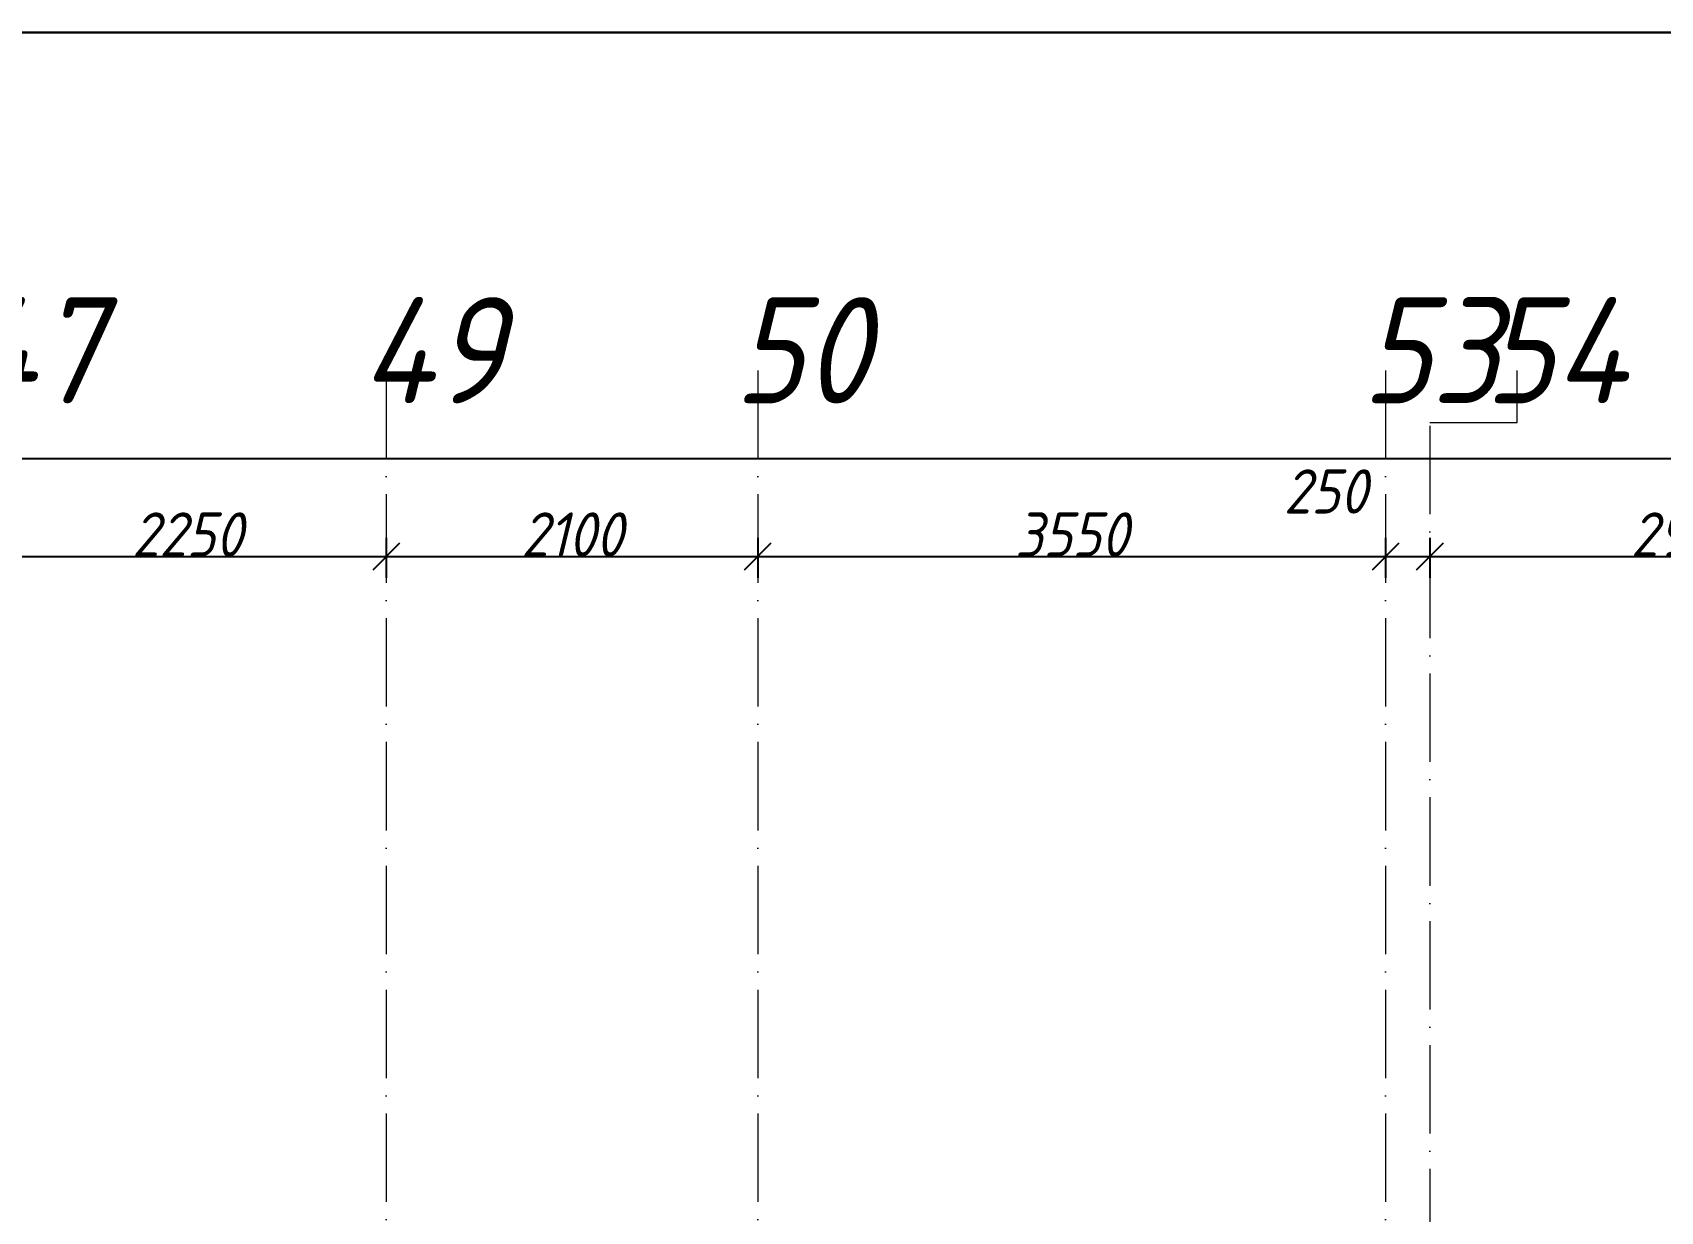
# Model space of a CAD drawing. Header units: millimetres. Extents: x -606178 to 312196, y -19338 to 632709.
# Drawn here: x -197951 to -188747, y 537933 to 544597 of the extents above; entities that cross this region are included whole.
import ezdxf

# ---------------------------------------------------------------- set-up
doc = ezdxf.new("R2010")
doc.units = ezdxf.units.MM
doc.linetypes.add('50_200_ШТРИХ_1Т_ш5_п1_п1_', pattern=[700, 500, -100, 0, -100])
for name, color, linetype, lineweight in [('A-____-____-DIMS', 7, 'Continuous', 9), ('S-GRID-____-IDEN', 7, 'Continuous', 9), ('S-GRID-____-OTLN', 7, 'Continuous', 9), ('S-GRID-____-OTLN-1', 7, '50_200_ШТРИХ_1Т_ш5_п1_п1_', 9), ('Текстовые примечания', 7, 'Continuous', 9)]:
    doc.layers.add(name, color=color, linetype=linetype, lineweight=lineweight)
doc.styles.add('ISOCPEUR_I_9', font='isocpeui.ttf', dxfattribs={"width": 0.9, "height": 250})
doc.dimstyles.new('ISO-2_5_0_9К_БОЛЬШОЙ_ОСИ', dxfattribs={"dimscale": 304.8, "dimtxt": 248.995294, "dimasz": 0.492126, "dimexe": 0.393701, "dimexo": 0, "dimgap": 0, "dimtad": 1, "dimdec": 0, "dimzin": 0, "dimdsep": 46, "dimtxsty": 'ISOCPEUR_I_9', "dimblk1": 'OBLIQUE', "dimblk2": 'OBLIQUE', "dimsah": 1, "dimcen": 0.09, "dimdle": 0.393701, "dimazin": 0, "dimtfac": 1, "dimtdec": 4, "dimtix": 1, "dimtmove": 0, "dimatfit": 3, "dimfxl": 1, "dimtvp": 1, "dimtolj": 1, "dimtzin": 0, "dimarcsym": 2})
doc.dimstyles.new('ISO-2_5_0_9К_БОЛЬШОЙ_ОСИ_1', dxfattribs={"dimscale": 304.8, "dimtxt": 248.995294, "dimasz": 0.492126, "dimexe": 0.393701, "dimexo": 0, "dimgap": 0, "dimtad": 1, "dimdec": 0, "dimzin": 0, "dimdsep": 46, "dimtxsty": 'ISOCPEUR_I_9', "dimblk1": 'OBLIQUE', "dimblk2": 'OBLIQUE', "dimsah": 1, "dimcen": 0.09, "dimdle": 0.393701, "dimazin": 0, "dimtfac": 1, "dimtdec": 4, "dimtix": 1, "dimtmove": 1, "dimatfit": 3, "dimfxl": 1, "dimtvp": 1, "dimtolj": 1, "dimtzin": 0, "dimarcsym": 2})
doc.dimstyles.new('ISO-2_5_0_9К_БОЛЬШОЙ_ОСИ_2', dxfattribs={"dimscale": 304.8, "dimtxt": 248.995294, "dimasz": 0.492126, "dimexe": 0.393701, "dimexo": 0, "dimgap": 0, "dimtad": 1, "dimdec": 0, "dimzin": 0, "dimdsep": 46, "dimtxsty": 'ISOCPEUR_I_9', "dimblk1": 'OBLIQUE', "dimblk2": 'OBLIQUE', "dimsah": 1, "dimcen": 0.09, "dimdle": 0.393701, "dimazin": 0, "dimtfac": 1, "dimtdec": 4, "dimtix": 1, "dimtmove": 2, "dimatfit": 3, "dimfxl": 1, "dimtvp": 1, "dimtolj": 1, "dimtzin": 0, "dimarcsym": 2})

# ---------------------------------------------------------------- blocks, each defined once
blk = doc.blocks.new('_Oblique')
at = {"color": 0, "linetype": 'ByBlock', "lineweight": -2}
blk.add_line((-0.5, -0.5), (0.5, 0.5), dxfattribs=at)
blk = doc.blocks.new('*D4879')
at = {"layer": 'A-____-____-DIMS', "color": 0, "lineweight": -2, "transparency": 16777216}
for p, q in [((-198201.3, 541740.8), (-198201.3, 541514.7)), ((-195951.3, 541740.8), (-195951.3, 541514.7)), ((-198321.3, 541634.7), (-195831.3, 541634.7))]:
    blk.add_line(p, q, dxfattribs=at)
at = {"layer": 'Defpoints', "color": 0, "transparency": 16777216}
for p in [(-198201.3, 541740.8), (-195951.3, 541740.8), (-195951.3, 541634.7)]:
    blk.add_point(p, dxfattribs=at)
at = {"layer": 'A-____-____-DIMS', "color": 0, "lineweight": -2, "transparency": 16777216, "xscale": 150, "yscale": 150, "zscale": 150, "rotation": 180}
blk.add_blockref('_Oblique', (-198201.3, 541634.7), dxfattribs=at)
at = {"layer": 'A-____-____-DIMS', "color": 0, "lineweight": -2, "transparency": 16777216, "xscale": 150, "yscale": 150, "zscale": 150}
blk.add_blockref('_Oblique', (-195951.3, 541634.7), dxfattribs=at)
at = {"layer": 'A-____-____-DIMS', "color": 0, "transparency": 16777216, "insert": (-197076.3, 541759.7), "char_height": 250, "width": 758.478, "attachment_point": 5, "style": 'ISOCPEUR_I_9'}
blk.add_mtext('\\A1;2250', dxfattribs=at)
blk = doc.blocks.new('*D4880')
at = {"layer": 'A-____-____-DIMS', "color": 0, "lineweight": -2, "transparency": 16777216}
for p, q in [((-195951.3, 541740.8), (-195951.3, 541514.7)), ((-193851.3, 541740.8), (-193851.3, 541514.7)), ((-196071.3, 541634.7), (-193731.3, 541634.7))]:
    blk.add_line(p, q, dxfattribs=at)
at = {"layer": 'Defpoints', "color": 0, "transparency": 16777216}
for p in [(-195951.3, 541740.8), (-193851.3, 541740.8), (-193851.3, 541634.7)]:
    blk.add_point(p, dxfattribs=at)
at = {"layer": 'A-____-____-DIMS', "color": 0, "lineweight": -2, "transparency": 16777216, "xscale": 150, "yscale": 150, "zscale": 150, "rotation": 180}
blk.add_blockref('_Oblique', (-195951.3, 541634.7), dxfattribs=at)
at = {"layer": 'A-____-____-DIMS', "color": 0, "lineweight": -2, "transparency": 16777216, "xscale": 150, "yscale": 150, "zscale": 150}
blk.add_blockref('_Oblique', (-193851.3, 541634.7), dxfattribs=at)
at = {"layer": 'A-____-____-DIMS', "color": 0, "transparency": 16777216, "insert": (-194901.3, 541759.7), "char_height": 250, "width": 701.018, "attachment_point": 5, "style": 'ISOCPEUR_I_9'}
blk.add_mtext('\\A1;2100', dxfattribs=at)
blk = doc.blocks.new('*D4881')
at = {"layer": 'A-____-____-DIMS', "color": 0, "lineweight": -2, "transparency": 16777216}
for p, q in [((-193851.3, 541740.8), (-193851.3, 541514.7)), ((-190301.3, 541740.8), (-190301.3, 541514.7)), ((-193971.3, 541634.7), (-190181.3, 541634.7))]:
    blk.add_line(p, q, dxfattribs=at)
at = {"layer": 'Defpoints', "color": 0, "transparency": 16777216}
for p in [(-193851.3, 541740.8), (-190301.3, 541740.8), (-190301.3, 541634.7)]:
    blk.add_point(p, dxfattribs=at)
at = {"layer": 'A-____-____-DIMS', "color": 0, "lineweight": -2, "transparency": 16777216, "xscale": 150, "yscale": 150, "zscale": 150, "rotation": 180}
blk.add_blockref('_Oblique', (-193851.3, 541634.7), dxfattribs=at)
at = {"layer": 'A-____-____-DIMS', "color": 0, "lineweight": -2, "transparency": 16777216, "xscale": 150, "yscale": 150, "zscale": 150}
blk.add_blockref('_Oblique', (-190301.3, 541634.7), dxfattribs=at)
at = {"layer": 'A-____-____-DIMS', "color": 0, "transparency": 16777216, "insert": (-192076.3, 541759.7), "char_height": 250, "width": 758.478, "attachment_point": 5, "style": 'ISOCPEUR_I_9'}
blk.add_mtext('\\A1;3550', dxfattribs=at)
blk = doc.blocks.new('*D4882')
at = {"layer": 'A-____-____-DIMS', "color": 0, "lineweight": -2, "transparency": 16777216}
for p, q in [((-190301.3, 541740.8), (-190301.3, 541514.7)), ((-190051.3, 541740.8), (-190051.3, 541514.7)), ((-190421.3, 541634.7), (-189931.3, 541634.7))]:
    blk.add_line(p, q, dxfattribs=at)
at = {"layer": 'Defpoints', "color": 0, "transparency": 16777216}
for p in [(-190301.3, 541740.8), (-190051.3, 541740.8), (-190051.3, 541634.7)]:
    blk.add_point(p, dxfattribs=at)
at = {"layer": 'A-____-____-DIMS', "color": 0, "lineweight": -2, "transparency": 16777216, "xscale": 150, "yscale": 150, "zscale": 150, "rotation": 180}
blk.add_blockref('_Oblique', (-190301.3, 541634.7), dxfattribs=at)
at = {"layer": 'A-____-____-DIMS', "color": 0, "lineweight": -2, "transparency": 16777216, "xscale": 150, "yscale": 150, "zscale": 150}
blk.add_blockref('_Oblique', (-190051.3, 541634.7), dxfattribs=at)
at = {"layer": 'A-____-____-DIMS', "color": 0, "transparency": 16777216, "insert": (-190877.4, 542128), "char_height": 250, "width": 568.858, "attachment_point": 1, "line_spacing_factor": 1.149209, "style": 'ISOCPEUR_I_9'}
blk.add_mtext('\\A1;250', dxfattribs=at)
blk = doc.blocks.new('*D4883')
at = {"layer": 'A-____-____-DIMS', "color": 0, "lineweight": -2, "transparency": 16777216}
for p, q in [((-190051.3, 541740.8), (-190051.3, 541514.7)), ((-187151.3, 541740.8), (-187151.3, 541514.7)), ((-190171.3, 541634.7), (-187031.3, 541634.7))]:
    blk.add_line(p, q, dxfattribs=at)
at = {"layer": 'Defpoints', "color": 0, "transparency": 16777216}
for p in [(-190051.3, 541740.8), (-187151.3, 541740.8), (-187151.3, 541634.7)]:
    blk.add_point(p, dxfattribs=at)
at = {"layer": 'A-____-____-DIMS', "color": 0, "lineweight": -2, "transparency": 16777216, "xscale": 150, "yscale": 150, "zscale": 150, "rotation": 180}
blk.add_blockref('_Oblique', (-190051.3, 541634.7), dxfattribs=at)
at = {"layer": 'A-____-____-DIMS', "color": 0, "lineweight": -2, "transparency": 16777216, "xscale": 150, "yscale": 150, "zscale": 150}
blk.add_blockref('_Oblique', (-187151.3, 541634.7), dxfattribs=at)
at = {"layer": 'A-____-____-DIMS', "color": 0, "transparency": 16777216, "insert": (-188601.3, 541759.7), "char_height": 250, "width": 758.478, "attachment_point": 5, "style": 'ISOCPEUR_I_9'}
blk.add_mtext('\\A1;2900', dxfattribs=at)
blk = doc.blocks.new('*D4889')
at = {"layer": 'A-____-____-DIMS', "color": 0, "lineweight": -2, "transparency": 16777216}
for p, q in [((-267251.3, 542293), (-267251.3, 542066.9)), ((-163751.3, 542293), (-163751.3, 542066.9)), ((-267371.3, 542186.9), (-216018, 542186.9)), ((-163631.3, 542186.9), (-215138.9, 542186.9))]:
    blk.add_line(p, q, dxfattribs=at)
at = {"layer": 'Defpoints', "color": 0, "transparency": 16777216}
for p in [(-267251.3, 542293), (-163751.3, 542293), (-163751.3, 542186.9)]:
    blk.add_point(p, dxfattribs=at)
at = {"layer": 'A-____-____-DIMS', "color": 0, "lineweight": -2, "transparency": 16777216, "xscale": 150, "yscale": 150, "zscale": 150, "rotation": 180}
blk.add_blockref('_Oblique', (-267251.3, 542186.9), dxfattribs=at)
at = {"layer": 'A-____-____-DIMS', "color": 0, "lineweight": -2, "transparency": 16777216, "xscale": 150, "yscale": 150, "zscale": 150}
blk.add_blockref('_Oblique', (-163751.3, 542186.9), dxfattribs=at)
at = {"layer": 'A-____-____-DIMS', "color": 0, "transparency": 16777216, "insert": (-216118.6, 542513.5), "char_height": 250, "width": 1080.257, "attachment_point": 1, "line_spacing_factor": 1.149209, "style": 'ISOCPEUR_I_9'}
blk.add_mtext('\\A1;103500', dxfattribs=at)

msp = doc.modelspace()

# ---------------------------------------------------------------- linework, layer by layer
at = {"color": 1, "lineweight": 0}
msp.add_lwpolyline([(-272464.0879, 544596.983), (-159228.0879, 544596.983), (-159228.0879, 445768.983), (-272464.0879, 445768.983)], close=True, dxfattribs=at)
at = {"layer": 'S-GRID-____-OTLN'}
for p, q in [((-189558.4235, 542392.264), (-189558.4235, 542687.1106)), ((-190051.3011, 542392.264), (-189558.4235, 542392.264))]:
    msp.add_line(p, q, dxfattribs=at)
at = {"layer": 'S-GRID-____-OTLN-1'}
for p, q in [((-195951.3011, 542687.1106), (-195951.3011, 504685.847)), ((-193851.3011, 542687.1106), (-193851.3011, 491375.8881)), ((-190301.3011, 542687.1106), (-190301.3011, 491375.8881)), ((-190051.3011, 542374.2366), (-190051.3011, 491625.2377))]:
    msp.add_line(p, q, dxfattribs=at)
at = {"layer": 'Текстовые примечания', "color": 1, "lineweight": 30}
msp.add_lwpolyline([(-19349.125, 544596.983), (-401724.6123, 544596.983)], dxfattribs=at)

# ---------------------------------------------------------------- texts
at = {"layer": 'S-GRID-____-IDEN', "char_height": 600, "attachment_point": 1, "style": 'ISOCPEUR_I_9'}
for s, insert, width in [('47', (-198344.6728, 543101.0442), 425.696062), ('49', (-196094.6728, 543101.0442), 425.696062), ('50', (-193985.6728, 543101.0442), 404.0505), ('53', (-190435.6728, 543101.0442), 404.0505), ('54', (-189741.4092, 543101.0442), 425.696062)]:
    msp.add_mtext(s, dxfattribs=dict(at, insert=insert, width=width))

# ---------------------------------------------------------------- dimensions: what is measured, and where the dimension line sits
at = {"layer": 'A-____-____-DIMS'}
for base, p1, p2, dimstyle, override, picture, middle in [((-163751.3011, 542186.9277), (-267251.3011, 542292.9937), (-163751.3011, 542292.9937), 'ISO-2_5_0_9К_БОЛЬШОЙ_ОСИ_2', {"dimpost": '<>', "dimfxl": 103500}, '*D4889', (-215578.4508, 542346.875)), ((-190051.3011, 541634.7084), (-190301.3011, 541740.7745), (-190051.3011, 541740.7745), 'ISO-2_5_0_9К_БОЛЬШОЙ_ОСИ_1', {"dimpost": '<>', "dimfxl": 250}, '*D4882', (-190592.9286, 541794.6557))]:
    dim = msp.add_linear_dim(base=base, p1=p1, p2=p2, dimstyle=dimstyle, override=override, dxfattribs=at)
    dim.commit()
    dim.dimension.update_dxf_attribs({"geometry": picture, "text_midpoint": middle, "dimtype": 160})
for base, p1, p2, override, picture, middle in [((-195951.3011, 541634.7084), (-198201.3011, 541740.7745), (-195951.3011, 541740.7745), {"dimpost": '<>', "dimfxl": 2250}, '*D4879', (-197076.3011, 541759.7084)), ((-193851.3011, 541634.7084), (-195951.3011, 541740.7745), (-193851.3011, 541740.7745), {"dimpost": '<>', "dimfxl": 2100}, '*D4880', (-194901.3011, 541759.7084)), ((-190301.3011, 541634.7084), (-193851.3011, 541740.7745), (-190301.3011, 541740.7745), {"dimpost": '<>', "dimfxl": 3550}, '*D4881', (-192076.3011, 541759.7084)), ((-187151.3011, 541634.7084), (-190051.3011, 541740.7745), (-187151.3011, 541740.7745), {"dimpost": '<>', "dimfxl": 2900}, '*D4883', (-188601.3011, 541759.7084))]:
    dim = msp.add_linear_dim(base=base, p1=p1, p2=p2, dimstyle='ISO-2_5_0_9К_БОЛЬШОЙ_ОСИ', override=override, dxfattribs=at)
    dim.commit()
    dim.dimension.update_dxf_attribs({"geometry": picture, "text_midpoint": middle})

doc.saveas('drawing.dxf')
